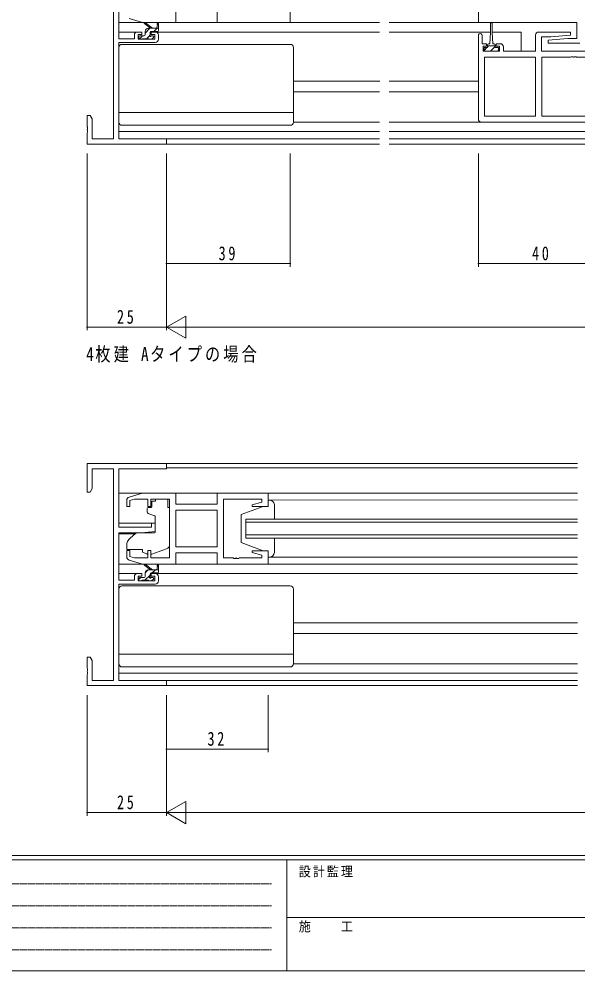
# Model space of a CAD drawing. Units: millimetres on the paper. Extents: x -397 to 397, y -282 to 282.
# Drawn here: x -220.7 to -44.6, y -282.1 to 17.9 of the extents above; entities that cross this region are included whole.
import ezdxf

# ---------------------------------------------------------------- set-up
doc = ezdxf.new("R2010")
doc.units = ezdxf.units.MM
doc.linetypes.add('USER1', pattern=[0.375, 0.25, -0.125])
for name, color, linetype, lineweight in [('0-1_YKK_ZWAK', 7, 'Continuous', 18), ('0-3_YKK_11', 7, 'Continuous', 18), ('0-4_YKK_12', 2, 'Continuous', 18), ('0-5_YKK_13', 4, 'Continuous', 18), ('0-7_YKK_D', 6, 'Continuous', 18)]:
    doc.layers.add(name, color=color, linetype=linetype, lineweight=lineweight)
doc.layers.add('0-2_USER1', color=7, linetype='Continuous')
doc.styles.add('ＭＳ ゴシック', font='')
doc.styles.get('ＭＳ ゴシック').set_extended_font_data('MS Gothic')

msp = doc.modelspace()

# ---------------------------------------------------------------- linework, layer by layer
at = {"layer": '0-1_YKK_ZWAK'}
for p, q in [((376.092, -245.7), (-393.908, -245.7)), ((338.292, -247.1), (-393.908, -247.1)), ((-136.308, -247.1), (-136.308, -282.1)), ((-136.308, -265.299), (-7.508, -265.299)), ((-393.908, -282.1), (338.292, -282.1))]:
    msp.add_line(p, q, dxfattribs=at)
at = {"layer": '0-1_YKK_ZWAK', "linetype": 'USER1'}
for p, q in [((-389.31, -254.612), (-141.117, -254.612)), ((-389.31, -261.541), (-141.117, -261.541)), ((-389.31, -268.47), (-141.117, -268.47)), ((-389.31, -275.398), (-141.117, -275.398))]:
    msp.add_line(p, q, dxfattribs=at)
at = {"layer": '0-3_YKK_11'}
for p, q in [((-190.861, 46.854), (-190.861, -19.886)), ((-189.231, 11.684), (-189.231, 26.684)), ((-171.231, 21.784), (-171.231, 16.784)), ((-158.231, 16.784), (-158.231, 21.784)), ((-181.731, 16.784), (-186.019, 18.071)), ((-135.231, 20.984), (-135.231, 16.784)), ((-75.981, 20.984), (-75.981, 16.784)), ((-171.231, 16.784), (-181.731, 16.784)), ((-135.231, 16.784), (-158.231, 16.784)), ((-75.981, 16.784), (-44.911, 16.784)), ((-44.911, 16.784), (-44.911, 11.784)), ((-184.331, 12.784), (-184.331, 11.684)), ((-182.031, 13.784), (-183.331, 13.784)), ((-183.131, 12.984), (-182.031, 12.984)), ((-183.131, 11.484), (-183.131, 12.984)), ((-182.031, 12.984), (-182.031, 13.784)), ((-179.031, 13.784), (-179.031, 12.984)), ((-177.731, 13.784), (-179.031, 13.784)), ((-179.031, 12.984), (-177.931, 12.984)), ((-177.931, 12.984), (-177.931, 11.484)), ((-176.731, 11.484), (-176.731, 12.784)), ((-75.981, 12.684), (-75.981, -13.616)), ((-74.781, 10.084), (-74.781, 12.684)), ((-57.981, 12.784), (-57.981, 7.784)), ((-47.003, 13.784), (-56.981, 13.784)), ((-56.051, 12.284), (-53.175, 12.284)), ((-56.051, 7.784), (-56.051, 12.284)), ((-53.175, 12.284), (-46.961, 12.828)), ((-46.961, 12.828), (-47.003, 13.784)), ((-184.331, 11.684), (-189.231, 11.684)), ((-189.231, 10.484), (-177.731, 10.484)), ((-189.231, -19.886), (-189.231, 10.484)), ((-177.931, 11.484), (-183.131, 11.484)), ((-73.381, 10.084), (-74.781, 10.084)), ((-74.481, 9.284), (-73.381, 9.284)), ((-74.481, 7.784), (-74.481, 9.284)), ((-73.381, 9.284), (-73.381, 10.084)), ((-70.381, 10.084), (-70.381, 9.284)), ((-69.081, 10.084), (-70.381, 10.084)), ((-70.381, 9.284), (-69.281, 9.284)), ((-69.281, 9.284), (-69.281, 7.784)), ((-68.081, 7.784), (-68.081, 9.084)), ((-47.788, 11.784), (-54.001, 11.241)), ((-54.001, 11.241), (-53.96, 10.284)), ((-53.96, 10.284), (-43.981, 10.284)), ((-44.911, 11.784), (-47.788, 11.784)), ((-69.281, 7.784), (-74.481, 7.784)), ((-57.981, 7.784), (-68.081, 7.784)), ((-35.981, 7.784), (-56.051, 7.784)), ((-74.051, 5.854), (-74.051, -12.686)), ((-57.981, 5.854), (-74.051, 5.854)), ((-57.981, -12.686), (-57.981, 5.854)), ((-57.981, -12.686), (-57.981, 5.854)), ((-55.981, 5.854), (-46.94, 5.854)), ((-55.981, -12.686), (-55.981, 5.854)), ((-46.94, 5.854), (-46.756, 5.974)), ((-46.756, 5.974), (-46.206, 5.974)), ((-46.206, 5.974), (-46.023, 5.854)), ((-46.023, 5.854), (-45.94, 5.854)), ((-45.94, 5.854), (-45.756, 5.974)), ((-45.756, 5.974), (-45.206, 5.974)), ((-45.206, 5.974), (-45.023, 5.854)), ((-45.023, 5.854), (-37.911, 5.854)), ((-199.231, -12.516), (-199.231, -16.057)), ((-198.231, -12.516), (-199.231, -12.516)), ((-197.601, -13.607), (-198.231, -12.516)), ((-197.601, -19.886), (-197.601, -13.607)), ((-74.981, -14.616), (-35.981, -14.616)), ((-74.051, -12.686), (-57.981, -12.686)), ((-37.911, -12.686), (-55.981, -12.686)), ((-199.231, -16.057), (-199.111, -16.241)), ((-199.111, -16.791), (-199.231, -16.974)), ((-199.231, -16.974), (-199.231, -17.057)), ((-199.231, -17.057), (-199.111, -17.241)), ((-199.111, -17.791), (-199.231, -17.974)), ((-199.231, -17.974), (-199.231, -21.516)), ((-199.111, -16.241), (-199.111, -16.791)), ((-199.111, -17.241), (-199.111, -17.791)), ((-190.861, -19.886), (-197.601, -19.886)), ((-174.231, -19.886), (-189.231, -19.886)), ((-174.231, -21.516), (-174.231, -19.886)), ((-199.231, -21.516), (-174.231, -21.516)), ((-199.231, -122.191), (-199.231, -131.191)), ((-174.231, -122.191), (-199.231, -122.191)), ((-174.231, -123.821), (-174.231, -122.191)), ((-197.601, -123.821), (-190.861, -123.821)), ((-197.601, -130.1), (-197.601, -123.821)), ((-190.861, -123.821), (-190.861, -190.561)), ((-189.231, -123.821), (-174.231, -123.821)), ((-189.231, -142.291), (-189.231, -123.821)), ((-199.231, -131.191), (-198.231, -131.191)), ((-198.231, -131.191), (-197.601, -130.1)), ((-181.731, -131.491), (-186.019, -132.777)), ((-171.231, -131.491), (-181.731, -131.491)), ((-171.231, -134.991), (-171.231, -131.491)), ((-158.231, -131.491), (-158.231, -134.991)), ((-142.231, -131.491), (-158.231, -131.491)), ((-142.231, -135.691), (-142.231, -131.491)), ((-186.731, -133.735), (-186.731, -135.791)), ((-185.731, -133.84), (-184.337, -133.421)), ((-185.731, -135.791), (-185.731, -133.84)), ((-184.337, -133.421), (-180.131, -133.421)), ((-180.131, -133.421), (-180.131, -135.791)), ((-179.131, -133.421), (-173.231, -133.421)), ((-179.131, -135.791), (-179.131, -133.421)), ((-173.231, -133.421), (-173.231, -151.961)), ((-156.231, -133.421), (-144.161, -133.421)), ((-156.231, -151.961), (-156.231, -133.421)), ((-144.161, -134.338), (-147.261, -135.169)), ((-144.161, -133.421), (-144.161, -134.338)), ((-186.731, -135.791), (-185.731, -135.791)), ((-180.131, -135.791), (-179.131, -135.791)), ((-158.231, -136.921), (-171.301, -136.921)), ((-171.301, -136.921), (-171.301, -148.461)), ((-158.231, -136.921), (-171.301, -136.921)), ((-158.231, -134.991), (-171.231, -134.991)), ((-158.231, -148.461), (-158.231, -136.921)), ((-147.261, -135.169), (-147.192, -135.691)), ((-147.192, -135.691), (-142.231, -135.691)), ((-178.931, -142.291), (-189.231, -142.291)), ((-182.231, -143.991), (-177.731, -143.597)), ((-178.931, -140.991), (-178.931, -142.291)), ((-177.731, -140.991), (-178.931, -140.991)), ((-177.731, -143.597), (-177.731, -140.991)), ((-189.231, -143.991), (-182.231, -143.991)), ((-189.231, -158.991), (-189.231, -143.991)), ((-186.731, -149.591), (-186.731, -151.647)), ((-185.731, -149.591), (-186.731, -149.591)), ((-185.731, -151.543), (-185.731, -149.591)), ((-180.131, -149.591), (-180.131, -151.961)), ((-179.131, -149.591), (-180.131, -149.591)), ((-179.131, -151.961), (-179.131, -149.591)), ((-171.301, -148.461), (-158.231, -148.461)), ((-147.192, -149.691), (-147.261, -150.214)), ((-142.231, -149.691), (-147.192, -149.691)), ((-142.231, -153.891), (-142.231, -149.691)), ((-186.019, -152.605), (-181.731, -153.891)), ((-184.337, -151.961), (-185.731, -151.543)), ((-180.131, -151.961), (-184.337, -151.961)), ((-173.231, -151.961), (-179.131, -151.961)), ((-171.231, -150.391), (-158.231, -150.391)), ((-171.231, -153.891), (-171.231, -150.391)), ((-158.231, -150.391), (-158.231, -153.891)), ((-153.19, -151.961), (-156.231, -151.961)), ((-153.006, -152.081), (-153.19, -151.961)), ((-152.456, -152.081), (-153.006, -152.081)), ((-152.273, -151.961), (-152.456, -152.081)), ((-152.19, -151.961), (-152.273, -151.961)), ((-152.006, -152.081), (-152.19, -151.961)), ((-151.456, -152.081), (-152.006, -152.081)), ((-151.273, -151.961), (-151.456, -152.081)), ((-144.161, -151.961), (-151.273, -151.961)), ((-147.261, -150.214), (-144.161, -151.044)), ((-144.161, -151.044), (-144.161, -151.961)), ((-181.731, -153.891), (-171.231, -153.891)), ((-158.231, -153.891), (-142.231, -153.891)), ((-184.331, -157.891), (-184.331, -158.991)), ((-182.031, -156.891), (-183.331, -156.891)), ((-183.131, -157.691), (-182.031, -157.691)), ((-183.131, -159.191), (-183.131, -157.691)), ((-182.031, -157.691), (-182.031, -156.891)), ((-179.031, -156.891), (-179.031, -157.691)), ((-177.731, -156.891), (-179.031, -156.891)), ((-179.031, -157.691), (-177.931, -157.691)), ((-177.931, -157.691), (-177.931, -159.191)), ((-176.731, -159.191), (-176.731, -157.891)), ((-184.331, -158.991), (-189.231, -158.991)), ((-189.231, -160.191), (-177.731, -160.191)), ((-189.231, -190.561), (-189.231, -160.191)), ((-177.931, -159.191), (-183.131, -159.191)), ((-199.231, -183.191), (-199.231, -186.733)), ((-198.231, -183.191), (-199.231, -183.191)), ((-197.601, -184.282), (-198.231, -183.191)), ((-197.601, -190.561), (-197.601, -184.282)), ((-199.231, -186.733), (-199.111, -186.916)), ((-199.111, -187.466), (-199.231, -187.649)), ((-199.231, -187.649), (-199.231, -187.733)), ((-199.231, -187.733), (-199.111, -187.916)), ((-199.111, -188.466), (-199.231, -188.649)), ((-199.231, -188.649), (-199.231, -192.191)), ((-199.111, -186.916), (-199.111, -187.466)), ((-199.111, -187.916), (-199.111, -188.466)), ((-190.861, -190.561), (-197.601, -190.561)), ((-174.231, -190.561), (-189.231, -190.561)), ((-174.231, -192.191), (-174.231, -190.561)), ((-199.231, -192.191), (-174.231, -192.191))]:
    msp.add_line(p, q, dxfattribs=at)
for centre, radius, start, end in [((-183.331, 12.784), 1, 90.00001, 179.99999), ((-177.731, 12.784), 1, 0.00001, 89.99999), ((-75.381, 12.684), 0.6, 359.99999, 180.00001), ((-56.981, 12.784), 1, 90.00001, 179.99999), ((-177.731, 11.484), 1, 270.00001, 359.99999), ((-69.081, 9.084), 1, 0.00001, 89.99999), ((-74.981, -13.616), 1, 180.00001, 269.99999), ((-185.731, -133.735), 1, 106.69926, 180.00004), ((-185.731, -151.647), 1, 179.99996, 253.30074), ((-183.331, -157.891), 1, 90.00001, 179.99999), ((-177.731, -157.891), 1, 0.00001, 89.99999), ((-177.731, -159.191), 1, 270.00001, 359.99999)]:
    msp.add_arc(centre, radius, start, end, dxfattribs=at)
at = {"layer": '0-4_YKK_12'}
for p, q in [((-135.731, 16.784), (-107.106, 16.784)), ((-75.481, 16.784), (-104.106, 16.784)), ((-189.231, 13.784), (-183.331, 13.784)), ((-177.731, 13.784), (-107.106, 13.784)), ((-104.106, 13.784), (-72.131, 13.784)), ((-71.631, 13.784), (-62.481, 13.784)), ((-62.481, 13.784), (-62.481, 7.784)), ((-134.231, -1.716), (-107.009, -1.716)), ((-104.106, -1.716), (-75.981, -1.716)), ((-134.231, -5.116), (-107.106, -5.116)), ((-104.106, -5.116), (-75.981, -5.116)), ((-189.231, -17.616), (-107.106, -17.616)), ((-104.106, -17.616), (-7.856, -17.616)), ((-107.106, -19.886), (-188.931, -19.886)), ((-7.856, -19.886), (-104.106, -19.886)), ((-174.531, -21.516), (-107.106, -21.516)), ((-104.106, -21.516), (-7.856, -21.516)), ((-174.531, -122.191), (-44.731, -122.191)), ((-44.731, -123.591), (-174.231, -123.591)), ((-189.231, -131.491), (-181.658, -131.491)), ((-171.731, -131.491), (-157.731, -131.491)), ((-142.731, -131.491), (-44.731, -131.491)), ((-149.231, -139.691), (-149.231, -145.691)), ((-44.731, -139.691), (-149.231, -139.691)), ((-149.231, -140.691), (-44.731, -140.691)), ((-189.231, -140.991), (-177.731, -140.991)), ((-189.231, -144.391), (-184.108, -144.391)), ((-44.731, -144.691), (-149.231, -144.691)), ((-149.231, -145.691), (-44.731, -145.691)), ((-142.731, -153.891), (-44.731, -153.891)), ((-189.231, -156.891), (-183.331, -156.891)), ((-177.731, -156.891), (-44.731, -156.891)), ((-134.231, -172.391), (-44.731, -172.391)), ((-134.231, -175.791), (-44.731, -175.791)), ((-189.231, -188.291), (-44.731, -188.291)), ((-44.731, -190.561), (-188.931, -190.561)), ((-174.531, -192.191), (-44.731, -192.191))]:
    msp.add_line(p, q, dxfattribs=at)
at = {"layer": '0-5_YKK_13'}
for p, q in [((-181.658, 16.784), (-189.231, 16.784)), ((-179.231, 14.984), (-181.051, 16.385)), ((-178.631, 14.984), (-180.849, 16.667)), ((-177.031, 16.111), (-177.23, 14.984)), ((-176.731, 14.284), (-176.731, 16.284)), ((-171.731, 16.784), (-157.731, 16.784)), ((-72.131, 16.534), (-72.131, 13.584)), ((-71.631, 13.584), (-71.631, 16.534)), ((-182.931, 12.284), (-182.931, 11.784)), ((-181.809, 12.584), (-182.832, 11.561)), ((-181.231, 12.584), (-182.631, 12.584)), ((-179.409, 14.984), (-180.931, 13.462)), ((-180.931, 12.884), (-180.931, 13.984)), ((-179.581, 12.568), (-180.464, 11.684)), ((-179.931, 14.984), (-176.731, 14.984)), ((-179.331, 13.045), (-179.331, 13.684)), ((-179.031, 13.984), (-177.031, 13.984)), ((-178.531, 12.584), (-178.87, 12.584)), ((-178.819, 11.572), (-178.319, 12.072)), ((-177.164, 14.984), (-178.164, 13.984)), ((-72.131, 13.584), (-72.381, 10.084)), ((-71.631, 13.584), (-71.381, 10.084)), ((-188.231, 9.884), (-135.231, 9.884)), ((-182.631, 11.484), (-182.131, 11.484)), ((-181.931, 11.684), (-179.831, 11.684)), ((-179.631, 11.484), (-179.031, 11.484)), ((-73.131, 8.884), (-73.131, 9.684)), ((-72.756, 9.384), (-73.131, 9.009)), ((-70.631, 9.384), (-73.131, 9.384)), ((-72.731, 10.084), (-72.381, 10.084)), ((-71.381, 10.084), (-71.031, 10.084)), ((-70.631, 9.684), (-70.631, 8.884)), ((-189.231, -14.616), (-189.231, 8.884)), ((-134.231, -14.616), (-134.231, 8.884)), ((-74.181, 8.884), (-74.181, 7.784)), ((-73.131, 8.884), (-74.181, 8.884)), ((-73.256, 8.884), (-74.181, 7.959)), ((-74.181, 7.784), (-69.581, 7.784)), ((-69.581, 8.884), (-70.631, 8.884)), ((-69.581, 8.069), (-69.866, 7.784)), ((-69.581, 7.784), (-69.581, 8.884)), ((-189.231, -11.576), (-134.231, -11.576)), ((-134.231, -14.616), (-107.106, -14.616)), ((-104.106, -14.616), (-74.981, -14.616)), ((-188.231, -15.616), (-135.231, -15.616)), ((-178.801, -135.091), (-178.801, -134.091)), ((-177.631, -134.091), (-178.801, -134.091)), ((-177.631, -133.421), (-177.631, -134.091)), ((-177.631, -133.421), (-173.831, -133.421)), ((-173.831, -133.421), (-173.831, -134.091)), ((-173.831, -135.091), (-173.831, -134.091)), ((-142.231, -133.69), (-44.731, -133.691)), ((-142.231, -133.691), (-142.231, -135.691)), ((-141.731, -133.691), (-142.231, -133.691)), ((-180.331, -136.391), (-180.331, -137.441)), ((-179.101, -136.091), (-180.031, -136.091)), ((-180.002, -137.911), (-178.002, -138.639)), ((-178.801, -135.091), (-178.801, -135.791)), ((-173.831, -136.091), (-173.831, -135.091)), ((-173.831, -136.091), (-173.231, -136.091)), ((-173.231, -147.646), (-173.231, -136.091)), ((-143.731, -135.691), (-150.731, -138.291)), ((-142.231, -135.691), (-143.731, -135.691)), ((-140.231, -139.691), (-140.231, -135.191)), ((-177.731, -139.088), (-177.731, -143.694)), ((-150.731, -138.291), (-150.731, -147.091)), ((-183.968, -144.274), (-185.66, -145.693)), ((-177.948, -143.993), (-183.334, -144.04)), ((-140.231, -150.191), (-140.231, -145.691)), ((-186.731, -147.991), (-186.731, -149.291)), ((-186.731, -149.291), (-181.731, -149.291)), ((-181.731, -149.291), (-181.731, -149.591)), ((-181.731, -149.591), (-181.731, -150.088)), ((-178.86, -150.732), (-174.222, -149.057)), ((-143.731, -149.691), (-150.731, -147.091)), ((-143.731, -149.691), (-142.231, -149.691)), ((-142.231, -149.691), (-142.231, -151.691)), ((-180.425, -150.697), (-181.731, -150.088)), ((-142.231, -151.691), (-141.731, -151.691)), ((-142.231, -151.692), (-44.731, -151.691)), ((-181.658, -153.891), (-189.231, -153.891)), ((-179.231, -155.691), (-181.051, -154.29)), ((-179.933, -155.691), (-180.931, -156.69)), ((-178.631, -155.691), (-180.849, -154.008)), ((-179.931, -155.691), (-176.731, -155.691)), ((-177.688, -155.691), (-178.688, -156.691)), ((-177.031, -154.565), (-177.23, -155.691)), ((-176.731, -156.391), (-176.731, -154.392)), ((-171.731, -153.891), (-157.731, -153.891)), ((-182.333, -158.091), (-182.931, -158.69)), ((-182.931, -158.391), (-182.931, -158.891)), ((-181.231, -158.091), (-182.631, -158.091)), ((-179.331, -157.335), (-180.988, -158.991)), ((-180.931, -157.791), (-180.931, -156.691)), ((-179.331, -157.63), (-179.331, -156.991)), ((-179.031, -156.691), (-177.031, -156.691)), ((-178.252, -158.501), (-178.922, -159.17)), ((-178.531, -158.091), (-178.87, -158.091)), ((-178.819, -159.103), (-178.319, -158.603)), ((-189.231, -185.291), (-189.231, -161.791)), ((-188.231, -160.791), (-135.231, -160.791)), ((-182.631, -159.191), (-182.131, -159.191)), ((-181.931, -158.991), (-179.831, -158.991)), ((-179.631, -159.191), (-179.031, -159.191)), ((-134.231, -185.291), (-134.231, -161.791)), ((-189.231, -182.251), (-134.231, -182.251)), ((-134.231, -185.291), (-44.731, -185.291)), ((-134.231, -185.291), (-44.731, -185.291)), ((-188.231, -186.291), (-135.231, -186.291))]:
    msp.add_line(p, q, dxfattribs=at)
msp.add_lwpolyline([(-70.631, 9.264), (-71.881, 8.014), (-72.111, 7.784)], dxfattribs=at)
for centre, radius, start, end in [((-181.031, 16.584), 0.2, 24.41711, 264.41711), ((-176.931, 16.284), 0.2, 360, 240), ((-71.881, 16.534), 0.25, 0, 180), ((-182.631, 12.284), 0.3, 90, 180), ((-181.231, 12.884), 0.3, 270, 360), ((-179.931, 13.984), 1, 90, 180), ((-179.331, 12.584), 0.25, 123.05573, 326.94427), ((-179.631, 13.045), 0.3, 303.05573, 360), ((-179.031, 13.684), 0.3, 90, 180), ((-178.87, 12.284), 0.3, 90, 146.94427), ((-178.531, 12.284), 0.3, 315, 90), ((-177.031, 14.284), 0.3, 270, 360), ((-188.231, 8.884), 1, 90, 180), ((-182.631, 11.784), 0.3, 180, 270), ((-182.131, 11.684), 0.2, 270, 360), ((-179.631, 11.684), 0.2, 180, 270), ((-179.031, 11.784), 0.3, 270, 315), ((-135.231, 8.884), 1, 0, 90), ((-72.731, 9.684), 0.4, 90, 180), ((-71.031, 9.684), 0.4, 0, 90), ((-188.231, -14.616), 1, 180, 270), ((-135.231, -14.616), 1, 270, 0), ((-141.731, -135.191), 1.5, 0, 90), ((-180.031, -136.391), 0.3, 90, 180), ((-179.831, -137.441), 0.5, 180, 250), ((-179.101, -135.791), 0.3, 270, 0), ((-178.231, -139.088), 0.5, 0, 70), ((-178.031, -143.694), 0.3, 270.5, 0), ((-183.731, -147.991), 3, 130, 180), ((-183.326, -145.04), 1, 90.5, 130), ((-174.731, -147.646), 1.5, 289.85326, 0), ((-180.002, -149.791), 1, 245, 262.59308), ((-179.199, -149.791), 1, 273.88684, 289.85326), ((-141.731, -150.191), 1.5, 270, 0), ((-181.031, -154.091), 0.2, 24.41711, 264.41711), ((-179.931, -156.691), 1, 90, 180), ((-176.931, -154.392), 0.2, 360, 240), ((-182.631, -158.391), 0.3, 90, 180), ((-182.631, -158.891), 0.3, 180, 270), ((-181.231, -157.791), 0.3, 270, 360), ((-179.331, -158.091), 0.25, 123.05573, 326.94427), ((-179.631, -157.63), 0.3, 303.05573, 360), ((-179.031, -156.991), 0.3, 90, 180), ((-178.87, -158.391), 0.3, 90, 146.94427), ((-178.531, -158.391), 0.3, 315, 90), ((-177.031, -156.391), 0.3, 270, 360), ((-188.231, -161.791), 1, 90, 180), ((-182.131, -158.991), 0.2, 270, 360), ((-179.631, -158.991), 0.2, 180, 270), ((-179.031, -158.891), 0.3, 270, 315), ((-135.231, -161.791), 1, 0, 90), ((-188.231, -185.291), 1, 180, 270), ((-135.231, -185.291), 1, 270, 0)]:
    msp.add_arc(centre, radius, start, end, dxfattribs=at)
at = {"layer": '0-7_YKK_D'}
for p, q in [((-199.231, -24.516), (-199.231, -80.216)), ((-174.231, -24.516), (-174.231, -80.216)), ((-174.231, -24.516), (-174.231, -60.216)), ((-174.231, -24.516), (-174.231, -80.216)), ((-135.231, -24.516), (-135.231, -60.216)), ((-75.981, -24.516), (-75.981, -60.216)), ((-174.231, -59.216), (-135.231, -59.216)), ((-75.981, -59.216), (-35.981, -59.216)), ((-174.231, -79.216), (-168.169, -75.716)), ((-168.169, -82.716), (-168.169, -75.716)), ((-174.231, -79.216), (-199.231, -79.216)), ((-174.231, -79.216), (-162.107, -79.216)), ((-174.231, -79.216), (-168.169, -82.716)), ((-167.231, -79.216), (318.769, -79.216)), ((-199.231, -195.191), (-199.231, -233.191)), ((-174.231, -195.191), (-174.231, -213.191)), ((-174.231, -195.191), (-174.231, -233.191)), ((-174.231, -195.191), (-174.231, -233.191)), ((-142.231, -195.191), (-142.231, -213.191)), ((-174.231, -212.191), (-142.231, -212.191)), ((-174.231, -232.191), (-168.169, -228.691)), ((-168.169, -235.691), (-168.169, -228.691)), ((-174.231, -232.191), (-199.231, -232.191)), ((-174.231, -232.191), (-162.107, -232.191)), ((-174.231, -232.191), (-168.169, -235.691)), ((-167.231, -232.191), (318.769, -232.191))]:
    msp.add_line(p, q, dxfattribs=at)
for centre, start, end in [((-174.231, -59.216), 0, 180), ((-174.231, -59.216), 180, 0), ((-135.231, -59.216), 0, 180), ((-135.231, -59.216), 180, 0), ((-75.981, -59.216), 0, 180), ((-75.981, -59.216), 180, 0), ((-199.231, -79.216), 0, 180), ((-199.231, -79.216), 180, 0), ((-174.231, -212.191), 0, 180), ((-174.231, -212.191), 180, 0), ((-142.231, -212.191), 0, 180), ((-142.231, -212.191), 180, 0), ((-199.231, -232.191), 0, 180), ((-199.231, -232.191), 180, 0)]:
    msp.add_arc(centre, 0.106, start, end, dxfattribs=at)

# ---------------------------------------------------------------- texts
at = {"layer": '0-1_YKK_ZWAK', "char_height": 3.079, "attachment_point": 7, "style": 'ＭＳ ゴシック'}
for s, insert in [('\\T1.17;\\W0.9;設計監理', (-132.539, -252.633)), ('\\T1.17;\\W0.9;施\u3000\u3000工', (-132.539, -269.954))]:
    msp.add_mtext(s, dxfattribs=dict(at, insert=insert))
at = {"layer": '0-2_USER1', "insert": (-199.512, -90.409), "char_height": 4.399, "attachment_point": 7, "style": 'ＭＳ ゴシック'}
msp.add_mtext('\\T1.2;\\W0.8;4枚建\\~Aタイプの場合', dxfattribs=at)
at = {"layer": '0-7_YKK_D', "color": 7, "char_height": 4.399, "attachment_point": 7, "style": 'ＭＳ ゴシック'}
for s, insert in [('\\T1.37;\\W0.75;39', (-157.801, -58.216)), ('\\T1.37;\\W0.75;40', (-59.076, -58.216)), ('\\T1.37;\\W0.75;25', (-189.814, -78.216)), ('\\T1.37;\\W0.75;32', (-161.314, -211.191)), ('\\T1.37;\\W0.75;25', (-189.814, -231.191))]:
    msp.add_mtext(s, dxfattribs=dict(at, insert=insert))

doc.saveas('drawing.dxf')
